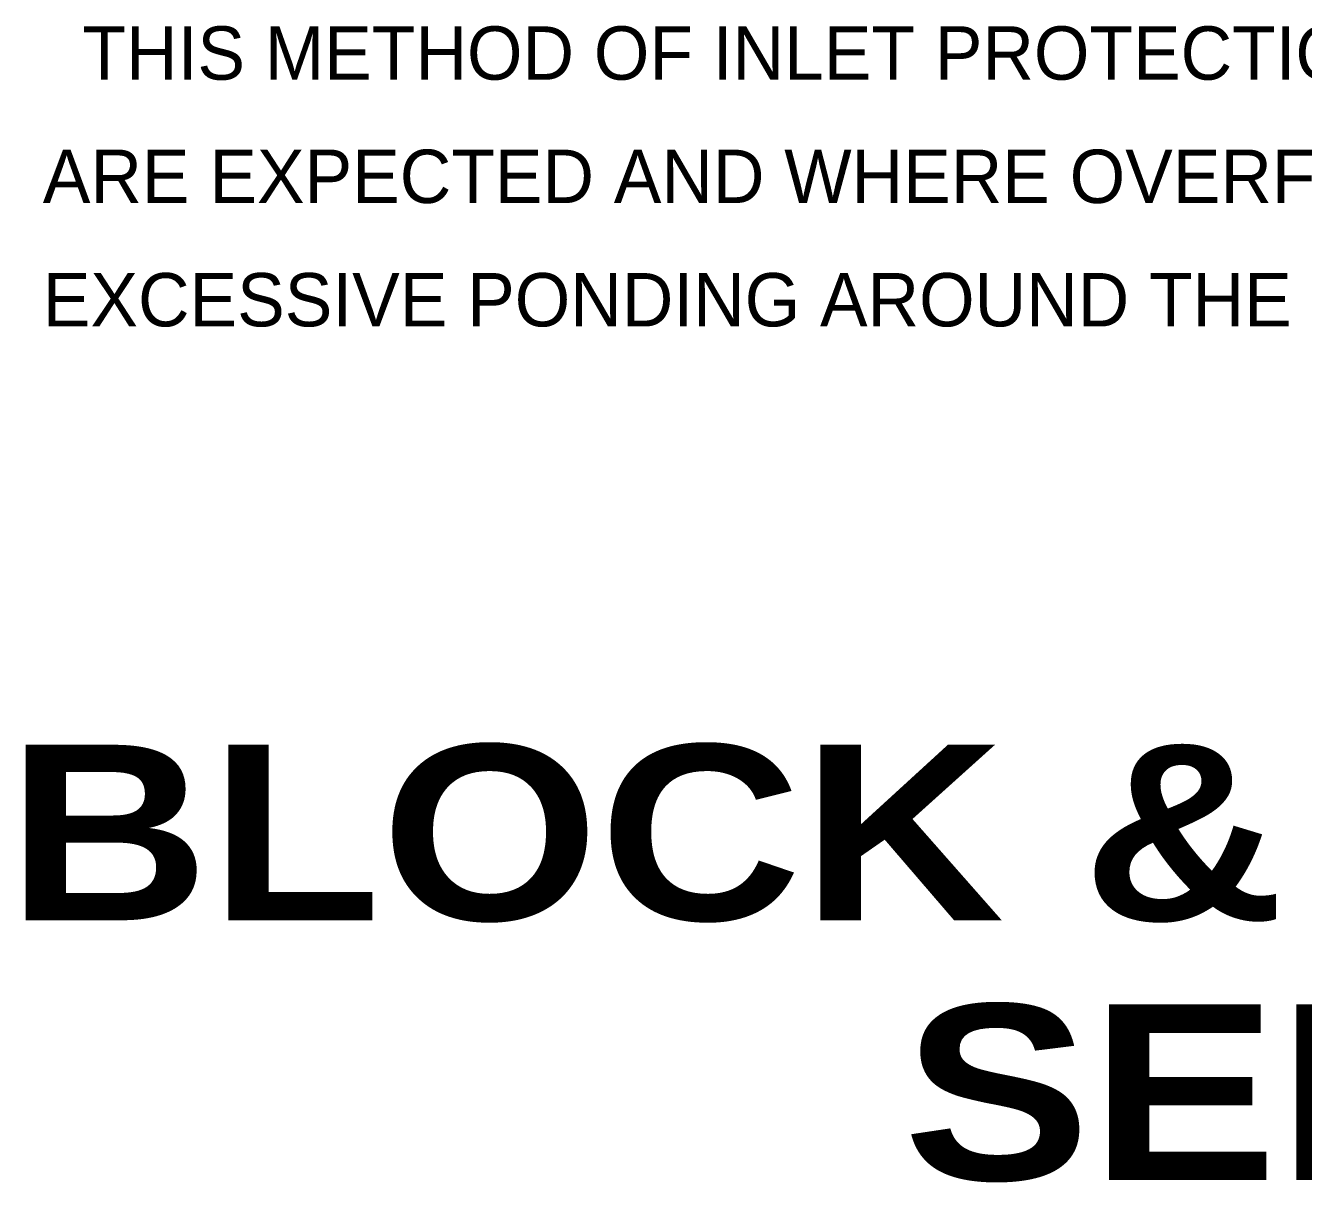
# Paper-space layout 'ESC' of a CAD drawing. Header units: feet, sheet in inches. Extents: x -1.2 to 33.8, y 0.1 to 22.9.
# Drawn here: x 20.243 to 21.554, y 8.451 to 9.638 of the extents above; entities that cross this region are included whole.
import ezdxf
from ezdxf.enums import TextEntityAlignment as Align

# ---------------------------------------------------------------- set-up
doc = ezdxf.new("R2010")
doc.units = ezdxf.units.FT
doc.header["$MEASUREMENT"] = 0
doc.layers.add('TBLK', color=7, linetype='Continuous')
doc.styles.add('LEROY', font='leroy.shx')
doc.styles.add('ROMAND', font='ariblk.ttf')

# ---------------------------------------------------------------- blocks, each defined once
blk = doc.blocks.new('ESC DET')
at = {"layer": 'TBLK', "style": 'LEROY'}
for s, p in [('  THIS METHOD OF INLET PROTECTION IS APPLICABLE WHERE HEAVY FLOWS', (21.9136, 10.0913)), ('ARE EXPECTED AND WHERE OVERFLOW CAPACITY IS NECESSARY TO PREVENT', (21.9136, 9.9648)), ('EXCESSIVE PONDING AROUND THE STRUCTURE.', (21.9136, 9.8382))]:
    blk.add_text(s, height=0.054733, dxfattribs=at).set_placement(p)
at = {"layer": 'TBLK', "style": 'ROMAND'}
for s, p in [('BLOCK & GRAVEL DROP INLET', (24.0831, 9.229)), ('SEDIMENT FILTER', (24.0831, 8.9626))]:
    blk.add_text(s, height=0.18, dxfattribs=at).set_placement(p, align=Align.CENTER)

psp = doc.layouts.new('ESC')

# ---------------------------------------------------------------- block references
psp.add_blockref('ESC DET', (-1.6527, -0.5087))

doc.saveas('drawing.dxf')
